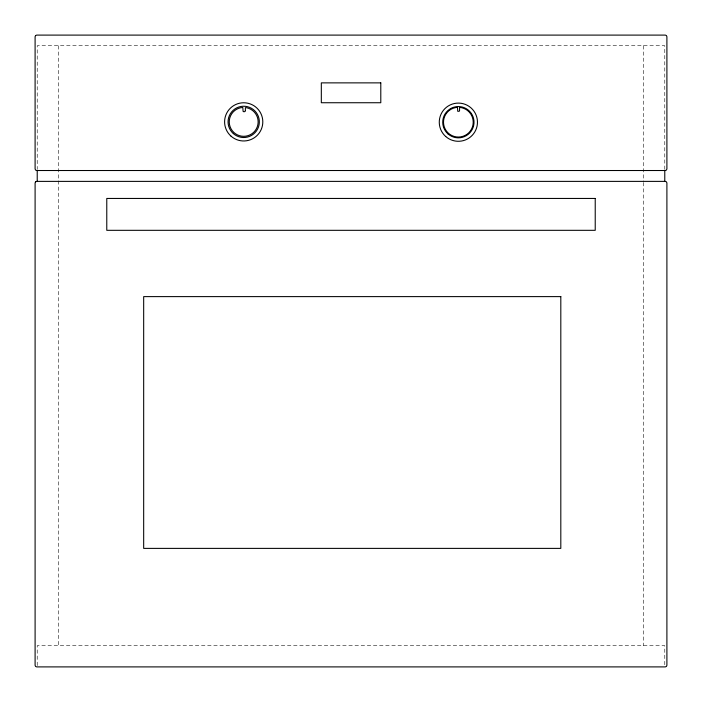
<?xml version="1.0" encoding="UTF-8"?>
<svg xmlns="http://www.w3.org/2000/svg" width="702" height="702" viewBox="0 0 702 702"><rect width="100%" height="100%" fill="white"/><g stroke="black" fill="none" stroke-linecap="round" stroke-linejoin="round"><path stroke-width="0.53" stroke-dasharray="3.51 2.63" d="M664.776 169.419L664.776 45.727L37.224 45.727L37.224 169.419M664.776 664.776L664.776 645.656L37.224 645.656L37.224 666.9M643.716 45.727L643.716 181.721M643.716 182.476L643.716 645.656M58.284 45.727L58.284 645.656"/><path stroke-width="1.05" d="M664.776 170.516L664.776 181.379M37.224 170.516L37.224 181.379M35.565 35.565L35.1 36.697L35.1 168.928L35.565 170.051L36.688 170.516L665.312 170.516L666.435 170.051L666.9 168.928L666.9 36.697L666.435 35.565L665.312 35.1L36.688 35.1L35.565 35.565M35.565 181.844L35.1 182.976L35.1 665.303L35.565 666.435L36.688 666.9L665.312 666.9L666.435 666.435L666.9 665.303L666.9 182.976L666.435 181.844L665.312 181.379L36.688 181.379L35.565 181.844M245.375 110.635L245.068 111.39A1.632 1.632 0 0 1 243.103 111.39L242.795 107.45A14.444 14.444 0 0 0 231.019 128.791A14.444 14.444 0 0 0 255.326 130.449A14.444 14.444 0 0 0 246.551 107.722L245.375 107.625L245.375 110.635M459.556 110.539L459.24 111.293L457.748 111.293L457.432 107.353A14.856 14.856 0 0 0 445.322 129.308A14.856 14.856 0 0 0 470.322 131.011A14.856 14.856 0 0 0 461.293 107.634L459.556 107.503L459.556 110.539M380.791 82.871L321.323 82.871L321.323 102.738L380.791 102.738L380.791 82.871M595.226 198.447L106.774 198.447L106.774 230.317L595.226 230.317L595.226 198.447M560.81 296.613L143.673 296.613L143.673 548.385L560.81 548.385L560.81 296.613M231.063 136.197A19.103 19.103 0 0 0 262.425 125.658A19.103 19.103 0 0 0 237.618 103.764A19.103 19.103 0 0 0 231.063 136.197M445.726 136.513A19.103 19.103 0 0 0 477.088 125.974A19.103 19.103 0 0 0 452.281 104.089A19.103 19.103 0 0 0 445.726 136.513M233.345 133.599A15.646 15.646 0 0 0 259.038 124.974A15.646 15.646 0 0 0 238.715 107.046A15.646 15.646 0 0 0 233.345 133.599M448.016 133.924A15.646 15.646 0 0 0 473.701 125.289A15.646 15.646 0 0 0 453.378 107.362A15.646 15.646 0 0 0 448.016 133.924"/></g></svg>
